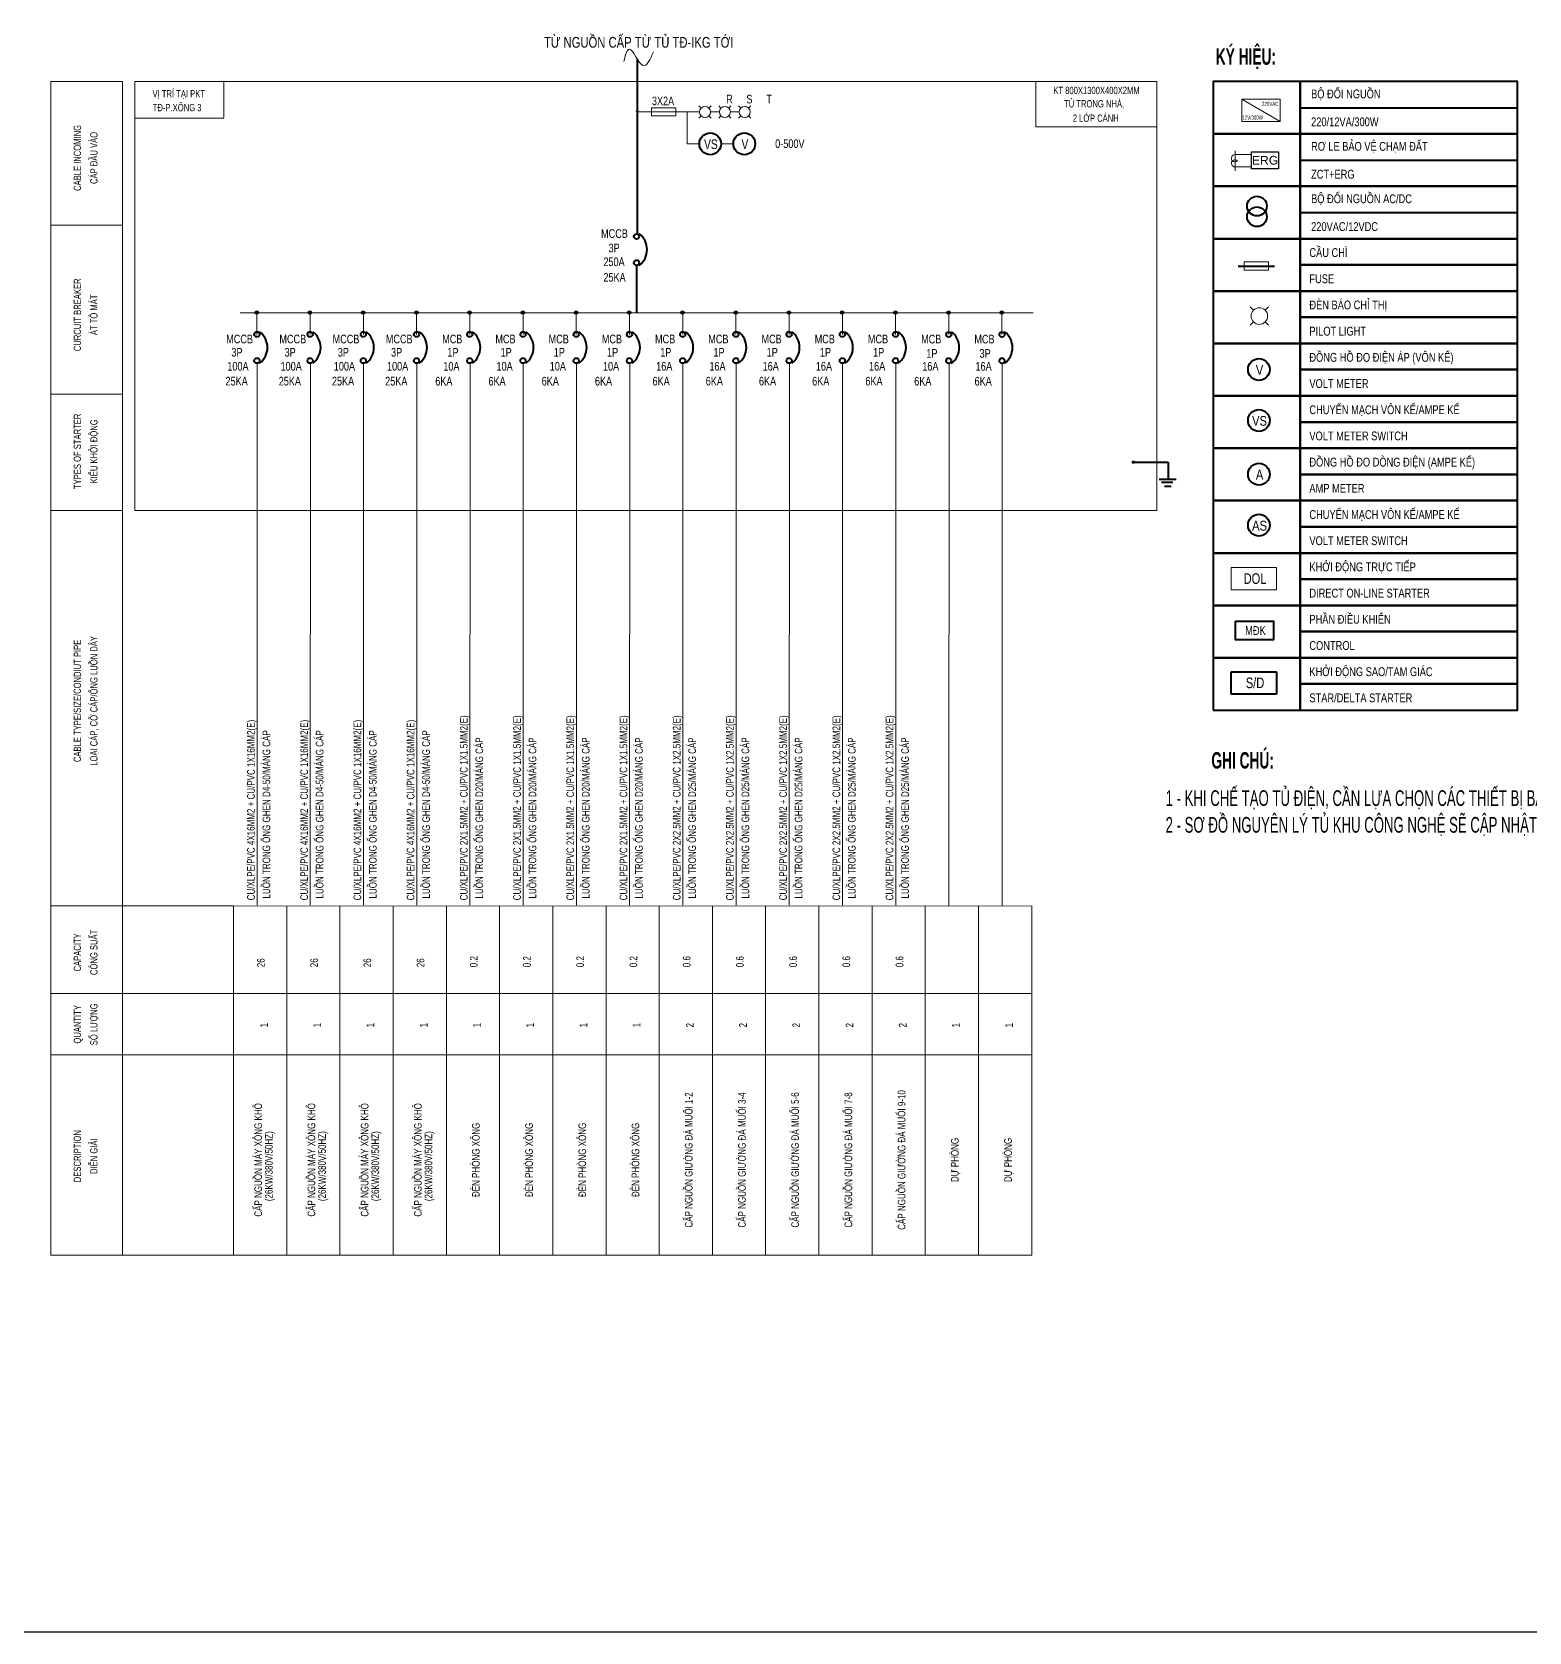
# Model space of a CAD drawing. Header units: millimetres. Extents: x -343543 to 400519, y -115663 to 104219.
# Drawn here: x -255280 to -236226, y 54009 to 74372 of the extents above; entities that cross this region are included whole.
import ezdxf
from ezdxf.enums import TextEntityAlignment as Align

# ---------------------------------------------------------------- set-up
doc = ezdxf.new("R2010")
doc.units = ezdxf.units.MM
doc.linetypes.add('HIDDEN', pattern=[0.375, 0.25, -0.125])
doc.layers.get('0').update_dxf_attribs({"color": 231, "lineweight": 0})
doc.layers.get('DefPoints').update_dxf_attribs({"color": 191})
for name, color, linetype, lineweight in [('7NetCoBan', 7, 'Continuous', 0), ('Sche', 1, 'Continuous', 0), ('tbd', 2, 'Continuous', 0), ('TU DIEN', 255, 'Continuous', 40), ('WT-SUCTION', 98, 'Continuous', 25)]:
    doc.layers.add(name, color=color, linetype=linetype, lineweight=lineweight)
doc.layers.add('A-Tuong', color=7, linetype='Continuous')
doc.layers.add('E-text', color=3, linetype='Continuous')
doc.styles.add('ArialH-B', font='Vharialb_0.ttf')
doc.styles.add('VN-SIMPLI', font='Vharial_0.ttf', dxfattribs={"width": 0.75})
doc.styles.add('VNSIMPLI', font='Vharial_0.ttf', dxfattribs={"width": 0.8})
doc.styles.add('WMF-VNI-Helve-Condense1', font='Vhelvcn_0.ttf')

# ---------------------------------------------------------------- blocks, each defined once
blk = doc.blocks.new('KD TT')
at = {"layer": 'Sche', "color": 4}
blk.add_lwpolyline([(-498, -1932), (360, -1932), (360, -2354), (-498, -2354)], close=True, dxfattribs=at)
at = {"layer": 'Sche', "color": 4, "style": 'VN-SIMPLI', "width": 0.75}
blk.add_text('dol', height=200, dxfattribs=at).set_placement((-47, -2240), align=Align.CENTER)
blk = doc.blocks.new('di16')
at = {"layer": 'tbd'}
blk.add_line((0, 555), (0, -555), dxfattribs=at)
for points in [[(275, 340), (0, 340, 1.251179), (86, -41, 0.140943), (116, -17, 0.162061), (121, 0, 0.162061)], [(275, -340), (0, -340, -1.251179), (86, 41, -0.140943), (116, 17, -0.162061), (121, 0, -0.162061)]]:
    blk.add_lwpolyline(points, format="xyb", dxfattribs=at)
blk = doc.blocks.new('at')
for centre in [(31507, -92801), (31507, -93195)]:
    blk.add_circle(centre, 39.3)
blk.add_arc((31370, -92998), 295, 306.8699, 53.1301)
blk = doc.blocks.new('GND')
for p, q in [((146441, -24610), (146883, -24610)), ((146883, -24610), (146883, -24822)), ((146771, -24825), (146988, -24825)), ((146799, -24865), (146943, -24865)), ((146836, -24916), (146924, -24916))]:
    blk.add_line(p, q)
at = {"layer": 'Sche', "lineweight": 5, "ltscale": 5, "const_width": 20.9}
blk.add_lwpolyline([(146430, -24610, 1), (146451, -24610, 1)], format="xyb", close=True, dxfattribs=at)
blk = doc.blocks.new('noi')
at = {"layer": 'WT-SUCTION'}
h = blk.add_hatch(color=1, dxfattribs=at)
h.dxf.hatch_style = 1
h.paths.add_polyline_path([(540451, 1555544), (540430, 1555544), (540430, 1555523, 0.414214)])
h.paths.add_polyline_path([(540430, 1555544), (540409, 1555544, 0.414214), (540430, 1555523)])
h.paths.add_polyline_path([(540409, 1555544), (540430, 1555544), (540451, 1555544, 1)])
at = {"layer": 'WT-SUCTION', "color": 1}
blk.add_circle((540430, 1555544), 21.3, dxfattribs=at)

msp = doc.modelspace()

# ---------------------------------------------------------------- linework, layer by layer
at = {"ltscale": 5}
for p, q in [((-246643.7, 73354.2), (-246531.4, 73354.2)), ((-246391.1, 73354.2), (-246278.8, 73354.2))]:
    msp.add_line(p, q, dxfattribs=at)
at = {"layer": '7NetCoBan'}
for p, q in [((-239903.7, 72811.5), (-239757.3, 72811.5)), ((-239903.7, 72655.3), (-239757.3, 72655.3))]:
    msp.add_line(p, q, dxfattribs=at)
at = {"layer": 'A-Tuong', "elevation": 0}
msp.add_lwpolyline([(-239757.3, 72846.9), (-239413.1, 72846.9), (-239413.1, 72630.4), (-239757.3, 72630.4)], close=True, dxfattribs=at)
at = {"layer": 'DefPoints'}
msp.add_lwpolyline([(-275507.1, 94009.1), (-226107.1, 94009.1), (-226107.1, 54009.1), (-275507.1, 54009.1)], close=True, dxfattribs=at)
at = {"layer": 'Sche', "ltscale": 5}
for p, q in [((-247575.5, 73354.2), (-246784, 73354.2)), ((-246941.6, 73354.2), (-246941.6, 72949.4)), ((-246941.6, 72949.4), (-246785.9, 72949.4)), ((-246508.1, 72949.4), (-246352.7, 72949.4)), ((-252417.2, 70521.3), (-252417.2, 70798.9)), ((-251739.8, 70521.3), (-251739.8, 70798.9)), ((-251062.4, 70521.3), (-251062.4, 70798.9)), ((-250385, 70521.3), (-250385, 70798.9)), ((-249707.6, 70521.3), (-249707.6, 70798.9)), ((-249030.2, 70521.3), (-249030.2, 70798.9)), ((-248352.9, 70521.3), (-248352.9, 70798.9)), ((-247675.5, 70521.3), (-247675.5, 70798.9)), ((-246998.1, 70521.3), (-246998.1, 70798.9)), ((-246320.7, 70521.3), (-246320.7, 70798.9)), ((-245643.3, 70521.3), (-245643.3, 70798.9)), ((-244965.9, 70521.3), (-244965.9, 70798.9)), ((-244288.5, 70521.3), (-244288.5, 70798.9)), ((-243611.1, 70520.4), (-243611.1, 70798)), ((-242933.7, 70520.4), (-242933.7, 70798)), ((-252415.5, 63257.2), (-252414.4, 70155.5)), ((-251738.1, 63257.2), (-251737, 70155.5)), ((-251060.7, 63257.2), (-251059.6, 70155.5)), ((-250383.3, 63257.2), (-250382.2, 70155.5)), ((-249705.9, 63257.2), (-249704.8, 70155.5)), ((-249028.5, 63257.2), (-249027.4, 70155.5)), ((-248351.1, 63257.2), (-248350, 70155.5)), ((-247673.7, 63257.2), (-247672.6, 70155.5)), ((-246996.3, 63257.2), (-246995.2, 70155.5)), ((-246318.9, 63257.2), (-246317.8, 70155.5)), ((-245641.5, 63257.2), (-245640.4, 70155.5)), ((-244964.1, 63257.2), (-244963, 70155.5)), ((-244286.7, 63257.2), (-244285.6, 70155.5)), ((-243609.3, 63256.3), (-243608.2, 70154.7)), ((-242931.9, 63256.3), (-242930.8, 70154.7))]:
    msp.add_line(p, q, dxfattribs=at)
at = {"layer": 'TU DIEN', "color": 41, "lineweight": 5}
for p, q in [((-253973.2, 73741.3), (-240962.8, 73741.5)), ((-253972.7, 68281.6), (-253973.2, 73741.3)), ((-252837.6, 73748.4), (-252837.6, 73283.2)), ((-242504.8, 73164), (-242504.8, 73741.4)), ((-240962.7, 68281.7), (-240962.8, 73741.6)), ((-252837.6, 73276.1), (-253973.2, 73276.1)), ((-240962.8, 73164), (-242504.8, 73164)), ((-240962.7, 68281.7), (-253972.7, 68281.6)), ((-242554.9, 63248.6), (-252715.9, 63252)), ((-252715.9, 58806.6), (-252715.9, 63252)), ((-252038.5, 58806.6), (-252038.5, 63252)), ((-251361.1, 58806.6), (-251361.1, 63252)), ((-250683.7, 58806.6), (-250683.7, 63252)), ((-250006.3, 58806.6), (-250006.3, 63252)), ((-249328.9, 58806.6), (-249328.9, 63252)), ((-248651.5, 58806.6), (-248651.5, 63252)), ((-247974.1, 58806.6), (-247974.1, 63252)), ((-247296.7, 58806.6), (-247296.7, 63252)), ((-246619.3, 58806.6), (-246619.3, 63252)), ((-245941.9, 58806.6), (-245941.9, 63252)), ((-245264.5, 58806.6), (-245264.5, 63252)), ((-244587.1, 58806.6), (-244587.1, 63252)), ((-243909.7, 58806.6), (-243909.7, 63252)), ((-243232.3, 58806.6), (-243232.3, 63252)), ((-242554.9, 58806.6), (-242554.9, 63252)), ((-252715.9, 62135.3), (-242554.9, 62135.3)), ((-252715.9, 61356.6), (-242554.9, 61356.6)), ((-254128.6, 58806.6), (-242554.9, 58806.6))]:
    msp.add_line(p, q, dxfattribs=at)
at = {"layer": 'TU DIEN', "color": 7, "lineweight": 5}
msp.add_line((-239880.8, 73518.9), (-239394.8, 73234.3), dxfattribs=at)
at = {"layer": 'TU DIEN', "lineweight": 5}
for p, q in [((-247394, 73405.4), (-247087, 73405.4)), ((-247394, 73303), (-247394, 73405.4)), ((-247087, 73405.4), (-247087, 73303)), ((-247087, 73303), (-247394, 73303)), ((-239849.7, 71445), (-239542.7, 71445)), ((-239849.7, 71342.7), (-239849.7, 71445)), ((-239542.7, 71342.7), (-239849.7, 71342.7)), ((-239542.7, 71445), (-239542.7, 71342.7)), ((-239774.8, 70873.4), (-239732.2, 70830.8)), ((-239732.2, 70830.8), (-239774.8, 70873.4)), ((-239583.4, 70830.8), (-239540.9, 70873.4)), ((-239540.9, 70873.4), (-239583.4, 70830.8)), ((-239774.8, 70639.5), (-239732.2, 70682)), ((-239732.2, 70682), (-239774.8, 70639.5)), ((-239540.9, 70639.5), (-239583.4, 70682)), ((-239583.4, 70682), (-239540.9, 70639.5))]:
    msp.add_line(p, q, dxfattribs=at)
at = {"layer": 'TU DIEN', "color": 1, "lineweight": 5}
for p, q in [((-246763.4, 73403.8), (-246791.8, 73432.2)), ((-246664.2, 73403.8), (-246635.9, 73432.2)), ((-246791.8, 73276.2), (-246763.4, 73304.6)), ((-246664.2, 73304.6), (-246635.9, 73276.2))]:
    msp.add_line(p, q, dxfattribs=at)
at = {"layer": 'TU DIEN', "color": 2, "lineweight": 5}
for p, q in [((-246510.8, 73403.8), (-246539.2, 73432.2)), ((-246411.6, 73403.8), (-246383.3, 73432.2)), ((-246539.2, 73276.2), (-246510.8, 73304.6)), ((-246411.6, 73304.6), (-246383.3, 73276.2))]:
    msp.add_line(p, q, dxfattribs=at)
at = {"layer": 'TU DIEN', "color": 5, "lineweight": 5}
for p, q in [((-246258.3, 73403.8), (-246286.6, 73432.2)), ((-246159, 73403.8), (-246130.7, 73432.2)), ((-246286.6, 73276.2), (-246258.3, 73304.6)), ((-246159, 73304.6), (-246130.7, 73276.2))]:
    msp.add_line(p, q, dxfattribs=at)
at = {"layer": 'TU DIEN', "ltscale": 10}
for p, q in [((-239136.3, 73408.3), (-236370.9, 73408.3)), ((-239136.3, 72741.5), (-236370.9, 72741.5)), ((-239136.3, 72074.8), (-236370.9, 72074.8))]:
    msp.add_line(p, q, dxfattribs=at)
at = {"layer": 'TU DIEN', "color": 1}
msp.add_line((-239927.2, 71393.5), (-239466.2, 71393.5), dxfattribs=at)
at = {"layer": 'TU DIEN', "color": 6, "lineweight": 5}
msp.add_line((-252631.8, 70796.7), (-242537.8, 70796.7), dxfattribs=at)
at = {"layer": 'TU DIEN', "color": 4}
for p, q in [((-240017, 65944.4), (-240017, 66229.2)), ((-240017, 66229.2), (-239438, 66229.2)), ((-239438, 66229.2), (-239438, 65944.4)), ((-239438, 65944.4), (-240017, 65944.4))]:
    msp.add_line(p, q, dxfattribs=at)
at = {"layer": 'TU DIEN', "color": 1, "elevation": 0}
for points in [[(-247575.8, 74027.9), (-247575.4, 71802)], [(-247584.8, 71402.1), (-247584.8, 70796.7)]]:
    msp.add_lwpolyline(points, dxfattribs=at)
at = {"layer": 'TU DIEN', "color": 41, "lineweight": 5}
msp.add_lwpolyline([(-254128.6, 73741.3), (-255039.5, 73741.3), (-255039.5, 58806.6), (-254128.6, 58806.6)], close=True, dxfattribs=at)
at = {"layer": 'TU DIEN', "elevation": 0}
for points in [[(-240247.5, 73074.9), (-239136.3, 73074.9), (-239136.3, 73741.6), (-240247.5, 73741.6)], [(-239136.3, 73074.9), (-236370.9, 73074.9), (-236370.9, 73741.6), (-239136.3, 73741.6)], [(-240247.5, 72408.1), (-239136.3, 72408.1), (-239136.3, 73074.9), (-240247.5, 73074.9)], [(-239136.3, 72408.1), (-236370.9, 72408.1), (-236370.9, 73074.9), (-239136.3, 73074.9)], [(-240247.5, 71741.4), (-239136.3, 71741.4), (-239136.3, 72408.1), (-240247.5, 72408.1)], [(-239136.3, 71741.4), (-236370.9, 71741.4), (-236370.9, 72408.1), (-239136.3, 72408.1)], [(-240247.5, 71074.7), (-239136.3, 71074.7), (-239136.3, 71741.4), (-240247.5, 71741.4)], [(-239136.3, 71408), (-236370.9, 71408), (-236370.9, 71741.4), (-239136.3, 71741.4)], [(-239136.3, 71074.7), (-236370.9, 71074.7), (-236370.9, 71408), (-239136.3, 71408)], [(-240247.5, 70407.9), (-239136.3, 70407.9), (-239136.3, 71074.7), (-240247.5, 71074.7)], [(-239136.3, 70741.3), (-236370.9, 70741.3), (-236370.9, 71074.7), (-239136.3, 71074.7)], [(-239136.3, 70407.9), (-236370.9, 70407.9), (-236370.9, 70741.3), (-239136.3, 70741.3)], [(-240247.5, 69741.2), (-239136.3, 69741.2), (-239136.3, 70407.9), (-240247.5, 70407.9)], [(-239136.3, 70074.6), (-236370.9, 70074.6), (-236370.9, 70407.9), (-239136.3, 70407.9)], [(-239136.3, 69741.2), (-236370.9, 69741.2), (-236370.9, 70074.6), (-239136.3, 70074.6)], [(-240247.5, 69074.5), (-239136.3, 69074.5), (-239136.3, 69741.2), (-240247.5, 69741.2)], [(-239136.3, 69407.8), (-236370.9, 69407.8), (-236370.9, 69741.2), (-239136.3, 69741.2)], [(-239136.3, 69074.5), (-236370.9, 69074.5), (-236370.9, 69407.8), (-239136.3, 69407.8)], [(-240247.5, 68407.7), (-239136.3, 68407.7), (-239136.3, 69074.5), (-240247.5, 69074.5)], [(-239136.3, 68741.1), (-236370.9, 68741.1), (-236370.9, 69074.5), (-239136.3, 69074.5)], [(-239136.3, 68407.7), (-236370.9, 68407.7), (-236370.9, 68741.1), (-239136.3, 68741.1)], [(-240247.5, 67741), (-239136.3, 67741), (-239136.3, 68407.7), (-240247.5, 68407.7)], [(-239136.3, 68074.3), (-236370.9, 68074.3), (-236370.9, 68407.7), (-239136.3, 68407.7)], [(-239136.3, 67741), (-236370.9, 67741), (-236370.9, 68074.3), (-239136.3, 68074.3)], [(-240247.5, 67074.2), (-239136.3, 67074.2), (-239136.3, 67741), (-240247.5, 67741)], [(-239136.3, 67407.6), (-236370.9, 67407.6), (-236370.9, 67741), (-239136.3, 67741)], [(-239136.3, 67074.2), (-236370.9, 67074.2), (-236370.9, 67407.6), (-239136.3, 67407.6)], [(-240247.5, 66407.5), (-239136.3, 66407.5), (-239136.3, 67074.2), (-240247.5, 67074.2)], [(-239136.3, 66740.9), (-236370.9, 66740.9), (-236370.9, 67074.2), (-239136.3, 67074.2)], [(-239136.3, 66407.5), (-236370.9, 66407.5), (-236370.9, 66740.9), (-239136.3, 66740.9)], [(-240247.5, 65740.8), (-239136.3, 65740.8), (-239136.3, 66407.5), (-240247.5, 66407.5)], [(-239136.3, 66074.1), (-236370.9, 66074.1), (-236370.9, 66407.5), (-239136.3, 66407.5)], [(-239136.3, 65740.8), (-236370.9, 65740.8), (-236370.9, 66074.1), (-239136.3, 66074.1)]]:
    msp.add_lwpolyline(points, close=True, dxfattribs=at)
at = {"layer": 'TU DIEN', "color": 7, "lineweight": 5, "elevation": 0}
msp.add_lwpolyline([(-239880.8, 73518.9), (-239394.8, 73518.9), (-239394.8, 73234.3), (-239880.8, 73234.3)], close=True, dxfattribs=at)
at = {"layer": 'TU DIEN', "lineweight": 5, "ltscale": 5, "const_width": 20.9, "elevation": 0}
msp.add_lwpolyline([(-247565.1, 73354.2, 1), (-247585.9, 73354.2)], format="xyb", dxfattribs=at)
at = {"layer": 'TU DIEN', "color": 41, "lineweight": 5}
for points in [[(-254128.6, 71914.8), (-255039.5, 71914.8)], [(-254128.6, 69764), (-255039.5, 69764)], [(-254128.6, 68281.6), (-255039.5, 68281.6)], [(-252715.9, 63252), (-255039.5, 63252)], [(-252715.9, 62135.3), (-255039.5, 62135.3)], [(-252715.9, 61356.6), (-255039.5, 61356.6)]]:
    msp.add_lwpolyline(points, dxfattribs=at)
at = {"layer": 'TU DIEN', "color": 4, "elevation": 0}
msp.add_lwpolyline([(-239960.8, 66872.3), (-239478.4, 66872.3), (-239478.4, 66635), (-239960.8, 66635)], close=True, dxfattribs=at)
at = {"layer": 'TU DIEN'}
for centre, radius in [((-246647, 72949.4), 138.9), ((-246213.8, 72949.4), 138.9), ((-239688.4, 72156.1), 125.2), ((-239688.4, 72020), 125.2), ((-239663.2, 70077), 138.9), ((-239663.2, 69428.5), 138.9), ((-239663.2, 68743.6), 138.9), ((-239663.2, 68095.1), 138.9)]:
    msp.add_circle(centre, radius, dxfattribs=at)
at = {"layer": 'TU DIEN', "color": 1, "lineweight": 5, "extrusion": (0, 0, -1)}
for major_axis, start_param, end_param in [((-49.6, 49.6), 4.712389, 6.2831853), ((-49.6, 49.6), 0, 1.5707963), ((49.6, 49.6), 0, 1.5707963), ((-49.6, 49.6), 3.1415927, 4.712389)]:
    msp.add_ellipse((-246713.8, 73354.2), major_axis=major_axis, ratio=1, start_param=start_param, end_param=end_param, dxfattribs=at)
at = {"layer": 'TU DIEN', "color": 2, "lineweight": 5, "extrusion": (0, 0, -1)}
for major_axis, start_param, end_param in [((-49.6, 49.6), 4.712389, 6.2831853), ((-49.6, 49.6), 0, 1.5707963), ((49.6, 49.6), 0, 1.5707963), ((-49.6, 49.6), 3.1415927, 4.712389)]:
    msp.add_ellipse((-246461.2, 73354.2), major_axis=major_axis, ratio=1, start_param=start_param, end_param=end_param, dxfattribs=at)
at = {"layer": 'TU DIEN', "color": 5, "lineweight": 5, "extrusion": (0, 0, -1)}
for major_axis, start_param, end_param in [((-49.6, 49.6), 4.712389, 6.2831853), ((-49.6, 49.6), 0, 1.5707963), ((49.6, 49.6), 0, 1.5707963), ((-49.6, 49.6), 3.1415927, 4.712389)]:
    msp.add_ellipse((-246208.6, 73354.2), major_axis=major_axis, ratio=1, start_param=start_param, end_param=end_param, dxfattribs=at)
at = {"layer": 'TU DIEN', "lineweight": 5, "extrusion": (0, 0, -1)}
for major_axis, start_param, end_param in [((-74.4, 74.4), 0, 1.5707963), ((74.4, 74.4), 3.1415927, 4.712389), ((-74.4, 74.4), 3.1415927, 4.712389), ((74.4, 74.4), 0, 1.5707963)]:
    msp.add_ellipse((-239657.8, 70756.4), major_axis=major_axis, ratio=1, start_param=start_param, end_param=end_param, dxfattribs=at)
at = {"layer": 'TU DIEN', "linetype": 'ByBlock', "lineweight": 5}
msp.add_spline([(-247748.5, 73995), (-247676.7, 74154.7), (-247500.8, 73943.7), (-247370, 74119.5)], degree=3, dxfattribs=at)

# ---------------------------------------------------------------- block references
at = {"color": 7, "true_color": 0xffffff, "xscale": 0.2298829786945135, "yscale": 0.2298829786945135, "zscale": 0.2298829786945135}
msp.add_blockref('di16', (-239967, 72733.4), dxfattribs=at)
at = {"layer": 'TU DIEN'}
for name, p, xscale, yscale, zscale in [('at', (-274366, 150651.1), 0.8500000000003636, 0.8500000000003636, 0.8500000000003636), ('at', (-279198.4, 149404.6), 0.8500000000003636, 0.8500000000003636, 0.8500000000003636), ('at', (-278521, 149404.6), 0.8500000000003636, 0.8500000000003636, 0.8500000000003636), ('at', (-277843.6, 149404.6), 0.8500000000003636, 0.8500000000003636, 0.8500000000003636), ('at', (-277166.2, 149404.6), 0.8500000000003636, 0.8500000000003636, 0.8500000000003636), ('at', (-276488.8, 149404.6), 0.8500000000003636, 0.8500000000003636, 0.8500000000003636), ('at', (-275811.4, 149404.6), 0.8500000000003636, 0.8500000000003636, 0.8500000000003636), ('at', (-275134, 149404.6), 0.8500000000003636, 0.8500000000003636, 0.8500000000003636), ('at', (-274456.6, 149404.6), 0.8500000000003636, 0.8500000000003636, 0.8500000000003636), ('at', (-273779.2, 149404.6), 0.8500000000003636, 0.8500000000003636, 0.8500000000003636), ('at', (-273101.8, 149404.6), 0.8500000000003636, 0.8500000000003636, 0.8500000000003636), ('at', (-272424.4, 149404.6), 0.8500000000003636, 0.8500000000003636, 0.8500000000003636), ('at', (-271747, 149404.6), 0.8500000000003636, 0.8500000000003636, 0.8500000000003636), ('at', (-271069.6, 149404.6), 0.8500000000003636, 0.8500000000003636, 0.8500000000003636), ('at', (-270392.2, 149403.7), 0.8500000000003636, 0.8500000000003636, 0.8500000000003636), ('at', (-269714.8, 149403.7), 0.8500000000003636, 0.8500000000003636, 0.8500000000003636), ('KD TT', (-239681.1, 68860.3), 0.6750721782445909, 0.67507204413414, 0.6750721552421678)]:
    msp.add_blockref(name, p, dxfattribs=dict(at, xscale=xscale, yscale=yscale, zscale=zscale))
msp.add_blockref('GND', (-387703, 93506.9), dxfattribs=at)
at = {"layer": 'WT-SUCTION', "color": 4}
for p in [(-792849.9, -1484743.2), (-792172.5, -1484743.2), (-791495.1, -1484743.2), (-790817.7, -1484743.2), (-790140.3, -1484743.2), (-789462.9, -1484743.2), (-788785.5, -1484743.2), (-788108.1, -1484743.2), (-787430.7, -1484743.2), (-786753.3, -1484743.2), (-786075.9, -1484743.2), (-785398.5, -1484743.2), (-784721.1, -1484743.2), (-784043.7, -1484744), (-783366.3, -1484744)]:
    msp.add_blockref('noi', p, dxfattribs=at)

# ---------------------------------------------------------------- texts
at = {"layer": 'E-text', "lineweight": 5, "style": 'VN-SIMPLI', "width": 0.75}
for s, height, rotation, p in [('Tõ NGUåN CÊp tõ tñ T§-IKG tíi', 136.688, 0.00001, (-247558.3, 74172.2)), ('VÞ TRÝ T¹I PKT', 92.534, 0.00001, (-253412.4, 73539.4)), ('3x2A', 110.44, 0.00001, (-247248.5, 73439.1)), ('KT 800x1300x400X2MM', 92.534, 0.00001, (-241730.6, 73581.9)), (' Tñ TRONG NHµ,  ', 92.534, 0.00001, (-241747.7, 73411.8)), ('t®-p.x«ng 3', 92.534, 0.00001, (-253433.2, 73363.3)), ('2 líp c¸nh', 92.53, 0.00001, (-241740.3, 73229.4)), ('cable incoming', 92.534, 90.00001, (-254656.8, 72769)), ('c¸p ®Çu vµo', 92.534, 90.00001, (-254446.7, 72769)), ('VS', 124.24, 0.00001, (-246639, 72881.7)), ('V', 124.2, 0.00001, (-246205.9, 72881.7)), ('0-500V', 110.44, 0.00001, (-245633.8, 72895.3)), ('curcuit breaker', 92.534, 90.00001, (-254656.8, 70772.3)), ('¸t t« m¸t', 92.53, 90.00001, (-254446.7, 70772.3)), ('types of starter', 92.534, 90.00001, (-254656.8, 69035)), ('kiÓu khëi ®éng', 92.534, 90.00001, (-254446.7, 69035)), ('cable type/size/condiut pipe', 92.534, 90.00001, (-254656.8, 65859.1)), ('lo¹i c¸p, cì c¸p/èng luån d©y', 92.534, 90.00001, (-254446.7, 65859.1)), ('c«ng suÊt', 92.53, 90.00001, (-254446.7, 62658.3)), ('capacity', 92.53, 90.00001, (-254656.8, 62658.3)), ('quantity', 92.53, 90.00001, (-254656.8, 61742.7)), ('sè l\xadîng', 92.53, 90.00001, (-254446.7, 61742.7)), ('description', 92.534, 90.00001, (-254656.8, 60064.9)), ('diÔn gi¶i', 92.53, 90.00001, (-254446.7, 60064.9))]:
    msp.add_text(s, height=height, rotation=rotation, dxfattribs=at).set_placement(p, align=Align.CENTER)
for s, p in [('MCCB', (-248036.8, 71751)), ('3P', (-247941.7, 71567.8)), ('250A', (-248006.9, 71392)), ('25kA', (-248006.9, 71195)), ('MCCB', (-252808.6, 70409.1)), ('MCCB', (-252131.2, 70409.1)), ('MCCB', (-251453.8, 70409.1)), ('MCCB', (-250776.4, 70409.1)), ('MCB', (-250059.5, 70409.2)), ('MCB', (-249382.1, 70409.2)), ('MCB', (-248704.7, 70409.2)), ('MCB', (-248027.3, 70409.2)), ('MCB', (-247349.9, 70409.2)), ('MCB', (-246672.5, 70409.2)), ('MCB', (-245995.1, 70409.2)), ('MCB', (-245317.7, 70409.2)), ('MCB', (-244640.3, 70409.2)), ('MCB', (-243962.9, 70408.3)), ('MCB', (-243285.5, 70408.3)), ('3P', (-252742.4, 70240.5)), ('3P', (-252065, 70240.5)), ('3P', (-251387.6, 70240.5)), ('3P', (-250710.2, 70240.5)), ('1p', (-249993.3, 70240.6)), ('1p', (-249315.9, 70240.6)), ('1p', (-248638.5, 70240.6)), ('1p', (-247961.1, 70240.6)), ('1p', (-247283.7, 70240.6)), ('1p', (-246606.3, 70240.6)), ('1p', (-245928.9, 70240.6)), ('1p', (-245251.5, 70240.6)), ('1p', (-244574.1, 70240.6)), ('1p', (-243896.7, 70225.7)), ('3P', (-243219.3, 70225.7)), ('100A', (-252793.9, 70062.7)), ('100A', (-252116.5, 70062.7)), ('100A', (-251439.1, 70062.7)), ('100A', (-250761.7, 70062.7)), ('10A', (-250044.8, 70062.8)), ('10A', (-249367.4, 70062.8)), ('10A', (-248690, 70062.8)), ('10A', (-248012.6, 70062.8)), ('16A', (-247335.2, 70062.8)), ('16A', (-246657.8, 70062.8)), ('16A', (-245980.4, 70062.8)), ('16A', (-245303, 70062.8)), ('16A', (-244625.6, 70062.8)), ('16A', (-243948.2, 70061.9)), ('16A', (-243270.8, 70061.9)), ('25kA', (-252817.4, 69873.1)), ('25kA', (-252140, 69873.1)), ('25kA', (-251462.6, 69873.1)), ('25kA', (-250785.2, 69873.1)), ('  6kA', (-250211.8, 69873.2)), ('  6kA', (-250211.8, 69872.7)), ('  6kA', (-249534.4, 69873.2)), ('  6kA', (-249534.4, 69872.7)), ('  6kA', (-248857, 69873.2)), ('  6kA', (-248857, 69872.7)), ('  6kA', (-248179.6, 69873.2)), ('  6kA', (-248179.6, 69872.7)), ('  6kA', (-247446.2, 69873.2)), ('  6kA', (-246768.8, 69873.2)), ('  6kA', (-246091.4, 69873.2)), ('  6kA', (-245414, 69873.2)), ('  6kA', (-244736.6, 69873.2)), ('  6kA', (-244115.2, 69872.3)), ('  6kA', (-243347, 69872.3))]:
    msp.add_text(s, height=110.44, rotation=0.00001, dxfattribs=at).set_placement(p)
at = {"layer": 'E-text', "lineweight": 5, "style": 'WMF-VNI-Helve-Condense1'}
for s, height, p in [('V', 124.2, (-239655.2, 70009.3)), ('VS', 124.24, (-239655.2, 69360.8)), ('A', 124.2, (-239655.2, 68675.9)), ('AS', 124.24, (-239655.2, 68027.4))]:
    msp.add_text(s, height=height, rotation=0.00001, dxfattribs=at).set_placement(p, align=Align.CENTER)
at = {"layer": 'E-text', "linetype": 'Continuous', "lineweight": 5, "ltscale": 50, "style": 'VN-SIMPLI', "width": 0.75}
for s, height, p in [('CU/XLPE/PVC 4X16MM2 + cu/pvc 1x16mm2(e)', 97.328, (-252444.8, 63321.1)), ('CU/XLPE/PVC 4X16MM2 + cu/pvc 1x16mm2(e)', 97.328, (-251767.4, 63321.1)), ('CU/XLPE/PVC 4X16MM2 + cu/pvc 1x16mm2(e)', 97.328, (-251090, 63321.1)), ('CU/XLPE/PVC 4X16MM2 + cu/pvc 1x16mm2(e)', 97.328, (-250412.6, 63321.1)), ('CU/XLPE/PVC 2X1.5MM2 + cu/pvc 1x1.5mm2(e)', 97.328, (-249735.2, 63321.1)), ('CU/XLPE/PVC 2X1.5MM2 + cu/pvc 1x1.5mm2(e)', 97.328, (-249057.8, 63321.1)), ('CU/XLPE/PVC 2X1.5MM2 + cu/pvc 1x1.5mm2(e)', 97.328, (-248380.4, 63321.1)), ('CU/XLPE/PVC 2X1.5MM2 + cu/pvc 1x1.5mm2(e)', 97.328, (-247703, 63321.1)), ('CU/XLPE/PVC 2X2.5MM2 + cu/pvc 1x2.5mm2(e)', 97.328, (-247025.6, 63321.1)), ('CU/XLPE/PVC 2X2.5MM2 + cu/pvc 1x2.5mm2(e)', 97.328, (-246348.2, 63321.1)), ('CU/XLPE/PVC 2X2.5MM2 + cu/pvc 1x2.5mm2(e)', 97.328, (-245670.8, 63321.1)), ('CU/XLPE/PVC 2X2.5MM2 + cu/pvc 1x2.5mm2(e)', 97.328, (-244993.4, 63321.1)), ('CU/XLPE/PVC 2X2.5MM2 + cu/pvc 1x2.5mm2(e)', 97.328, (-244316, 63321.1)), ('LUåN TRONG èNG ghen D4-50/M¸NG C¸P', 97.328, (-252248.1, 63343.6)), ('LUåN TRONG èNG ghen D4-50/M¸NG C¸P', 97.328, (-251570.7, 63343.6)), ('LUåN TRONG èNG ghen D4-50/M¸NG C¸P', 97.328, (-250893.3, 63343.6)), ('LUåN TRONG èNG ghen D4-50/M¸NG C¸P', 97.328, (-250215.9, 63343.6)), ('LUåN TRONG èNG ghen D20/M¸NG C¸P', 97.328, (-249538.5, 63343.6)), ('LUåN TRONG èNG ghen D20/M¸NG C¸P', 97.328, (-248861.1, 63343.6)), ('LUåN TRONG èNG ghen D20/M¸NG C¸P', 97.328, (-248183.7, 63343.6)), ('LUåN TRONG èNG ghen D20/M¸NG C¸P', 97.328, (-247506.3, 63343.6)), ('LUåN TRONG èNG ghen D25/M¸NG C¸P', 97.328, (-246828.9, 63343.6)), ('LUåN TRONG èNG ghen D25/M¸NG C¸P', 97.328, (-246151.5, 63343.6)), ('LUåN TRONG èNG ghen D25/M¸NG C¸P', 97.328, (-245474.1, 63343.6)), ('LUåN TRONG èNG ghen D25/M¸NG C¸P', 97.328, (-244796.7, 63343.6)), ('LUåN TRONG èNG ghen D25/M¸NG C¸P', 97.328, (-244119.3, 63343.6)), ('26', 97.33, (-252318.3, 62469.4)), ('26', 97.33, (-251640.9, 62469.4)), ('26', 97.33, (-250963.5, 62469.4)), ('26', 97.33, (-250286.1, 62469.4)), ('0.2', 97.33, (-249608.7, 62469.4)), ('0.2', 97.33, (-248931.3, 62469.4)), ('0.2', 97.33, (-248253.9, 62469.4)), ('0.2', 97.33, (-247576.5, 62469.4)), ('0.6', 97.33, (-246899.1, 62469.4)), ('0.6', 97.33, (-246221.7, 62469.4)), ('0.6', 97.33, (-245544.3, 62469.4)), ('0.6', 97.33, (-244866.9, 62469.4)), ('0.6', 97.33, (-244189.5, 62469.4)), ('1', 97.3, (-252278, 61703.3)), ('1', 97.3, (-251600.6, 61703.3)), ('1', 97.3, (-250923.2, 61703.3)), ('1', 97.3, (-250245.8, 61703.3)), ('1', 97.3, (-249568.4, 61703.3)), ('1', 97.3, (-248891, 61703.3)), ('1', 97.3, (-248213.6, 61703.3)), ('1', 97.3, (-247536.2, 61703.3)), ('2', 97.3, (-246858.8, 61703.3)), ('2', 97.3, (-246181.4, 61703.3)), ('2', 97.3, (-245504, 61703.3)), ('2', 97.3, (-244826.6, 61703.3)), ('2', 97.3, (-244149.2, 61703.3)), ('1', 97.3, (-243471.8, 61702.4)), ('1', 97.3, (-242794.4, 61702.4))]:
    msp.add_text(s, height=height, rotation=90, dxfattribs=at).set_placement(p)
for s, height, p in [('cÊp nguån gi\xadêng ®¸ muèi 9-10', 97.328, (-244163.1, 60016.6)), ('cÊp nguån m¸y x«ng kh«', 97.328, (-252352.5, 60017.5)), ('cÊp nguån m¸y x«ng kh«', 97.328, (-251675.1, 60017.5)), ('cÊp nguån m¸y x«ng kh«', 97.328, (-250997.7, 60017.5)), ('cÊp nguån m¸y x«ng kh«', 97.328, (-250320.3, 60017.5)), ('cÊp nguån gi\xadêng ®¸ muèi 1-2', 97.328, (-246872.7, 60016.6)), ('cÊp nguån gi\xadêng ®¸ muèi 3-4', 97.328, (-246195.3, 60016.6)), ('cÊp nguån gi\xadêng ®¸ muèi 5-6', 97.328, (-245517.9, 60016.6)), ('cÊp nguån gi\xadêng ®¸ muèi 7-8', 97.328, (-244840.5, 60016.6)), ('®Ìn phßng x«ng', 97.328, (-249582.3, 60017.5)), ('®Ìn phßng x«ng', 97.328, (-248904.9, 60017.5)), ('®Ìn phßng x«ng', 97.328, (-248227.5, 60017.5)), ('®Ìn phßng x«ng', 97.328, (-247550.1, 60017.5)), ('(26kw/380V/50HZ)', 97.328, (-252216.8, 59937.6)), ('(26kw/380V/50HZ)', 97.328, (-251539.4, 59937.6)), ('(26kw/380V/50HZ)', 97.328, (-250862, 59937.6)), ('(26kw/380V/50HZ)', 97.328, (-250184.6, 59937.6)), ('Dù PHßNG', 97.33, (-243485.7, 60016.6)), ('Dù PHßNG', 97.33, (-242808.3, 60016.6))]:
    msp.add_text(s, height=height, rotation=90, dxfattribs=at).set_placement(p, align=Align.CENTER)
at = {"layer": 'TU DIEN', "color": 6, "style": 'ArialH-B', "width": 0.6}
for s, p in [('ký hiÖu:', (-240212.4, 73955.6)), ('ghi chó:', (-240268.4, 64998.2))]:
    msp.add_text(s, height=208.36, rotation=0.00001, dxfattribs=at).set_placement(p)
at = {"layer": 'TU DIEN', "color": 1, "lineweight": 5, "style": 'VN-SIMPLI', "width": 0.75}
msp.add_text('R', height=110.4, rotation=0.00001, dxfattribs=at).set_placement((-246402.2, 73462.9), align=Align.CENTER)
at = {"layer": 'TU DIEN', "color": 2, "lineweight": 5, "style": 'VN-SIMPLI', "width": 0.75}
msp.add_text('S', height=110.4, rotation=0.00001, dxfattribs=at).set_placement((-246149.6, 73462.9), align=Align.CENTER)
at = {"layer": 'TU DIEN', "color": 5, "lineweight": 5, "style": 'VN-SIMPLI', "width": 0.75}
msp.add_text('T', height=110.4, rotation=0.00001, dxfattribs=at).set_placement((-245897, 73462.9), align=Align.CENTER)
at = {"layer": 'TU DIEN', "color": 3, "linetype": 'HIDDEN', "ltscale": 1.5, "style": 'VNSIMPLI', "width": 0.75}
for s, height, p in [('bé ®æi nguån', 112.512, (-238999, 73527.1)), ('220/12va/300w', 112.512, (-238999, 73172.3)), ('r¬ le b¶o vÖ ch¹m ®Êt', 112.512, (-238999, 72860.4)), ('zct+erg', 112.51, (-238999, 72505.6)), ('bé ®æi nguån ac/dc', 112.512, (-238999, 72193.6)), ('220vac/12vdc', 112.512, (-238999, 71838.8)), ('cÇu ch×', 112.51, (-239020.8, 71508.4)), ('fuse', 112.51, (-239020.8, 71175)), ('®Ìn b¸o chØ thÞ', 112.512, (-239020.8, 70841.7)), ('pilot light', 112.512, (-239020.8, 70508.3)), ('®ång hå ®o ®iÖn ¸p (v«n kÕ)', 112.512, (-239020.8, 70174.9)), ('volt meter', 112.51, (-239020.8, 69841.6)), ('chuyÓn m¹ch v«n kÕ/ampe kÕ', 112.512, (-239020.8, 69508.2)), ('volt meter switch', 112.512, (-239020.8, 69174.8)), ('®ång hå ®o dßng ®iÖn (ampe kÕ)', 112.512, (-239020.8, 68841.5)), ('amp meter', 112.51, (-239020.8, 68508.1)), ('chuyÓn m¹ch v«n kÕ/ampe kÕ', 112.512, (-239020.8, 68174.7)), ('volt meter switch', 112.512, (-239020.8, 67841.4)), ('khëi ®éng trùc tiÕp', 112.512, (-239020.8, 67508)), ('direct on-line starter', 112.512, (-239020.8, 67174.6)), ('phÇn ®iÒu khiÓn', 112.512, (-239020.8, 66841.3)), ('control ', 112.51, (-239020.8, 66507.9)), ('khëi ®éng sao/tam gi¸c', 112.512, (-239020.8, 66174.5)), ('star/delta starter', 112.512, (-239020.8, 65841.1))]:
    msp.add_text(s, height=height, rotation=0.00001, dxfattribs=at).set_placement(p)
at = {"layer": 'TU DIEN', "lineweight": 5, "ltscale": 300, "style": 'VN-SIMPLI', "width": 0.6}
for s, p in [('12v/300w', (-239874.6, 73256.4)), ('220vac', (-239625.1, 73429.5))]:
    msp.add_text(s, height=53.77, rotation=0.00001, dxfattribs=at).set_placement(p)
at = {"layer": 'TU DIEN', "color": 4, "style": 'VN-SIMPLI', "width": 0.75}
for s, height, p in [('m®k', 112.51, (-239707.6, 66698.8)), ('s/d', 135.01, (-239713.1, 66021.1))]:
    msp.add_text(s, height=height, rotation=0.00001, dxfattribs=at).set_placement(p, align=Align.CENTER)
at = {"layer": 'TU DIEN', "color": 3, "style": 'VN-SIMPLI', "width": 0.6}
for s, p in [('1 - khi chÕ t¹o tñ ®iÖn, cÇn lùa chän c¸c thiÕt bÞ b¶o vÖ theo thùc tÕ c«ng suÊt cña m¸Y X¤NG', (-240851.2, 64521.7)), ('2 - s¬ ®å nguyªn lý tñ khu c«ng nghÖ sÏ cËp nhËt khi cã ncc c«ng nghÖ', (-240851.2, 64181.7))]:
    msp.add_text(s, height=200.021, rotation=0.00001, dxfattribs=at).set_placement(p)
at = {"layer": 'TU DIEN', "color": 7, "lineweight": 5, "insert": (-239585.2, 72738.7), "char_height": 110.44, "attachment_point": 5, "style": 'WMF-VNI-Helve-Condense1'}
msp.add_mtext_dynamic_manual_height_columns('{\\fArial|b0|i0|c163|p34;ERG}', width=144.557, gutter_width=300, heights=[0], dxfattribs=at)

doc.saveas('drawing.dxf')
